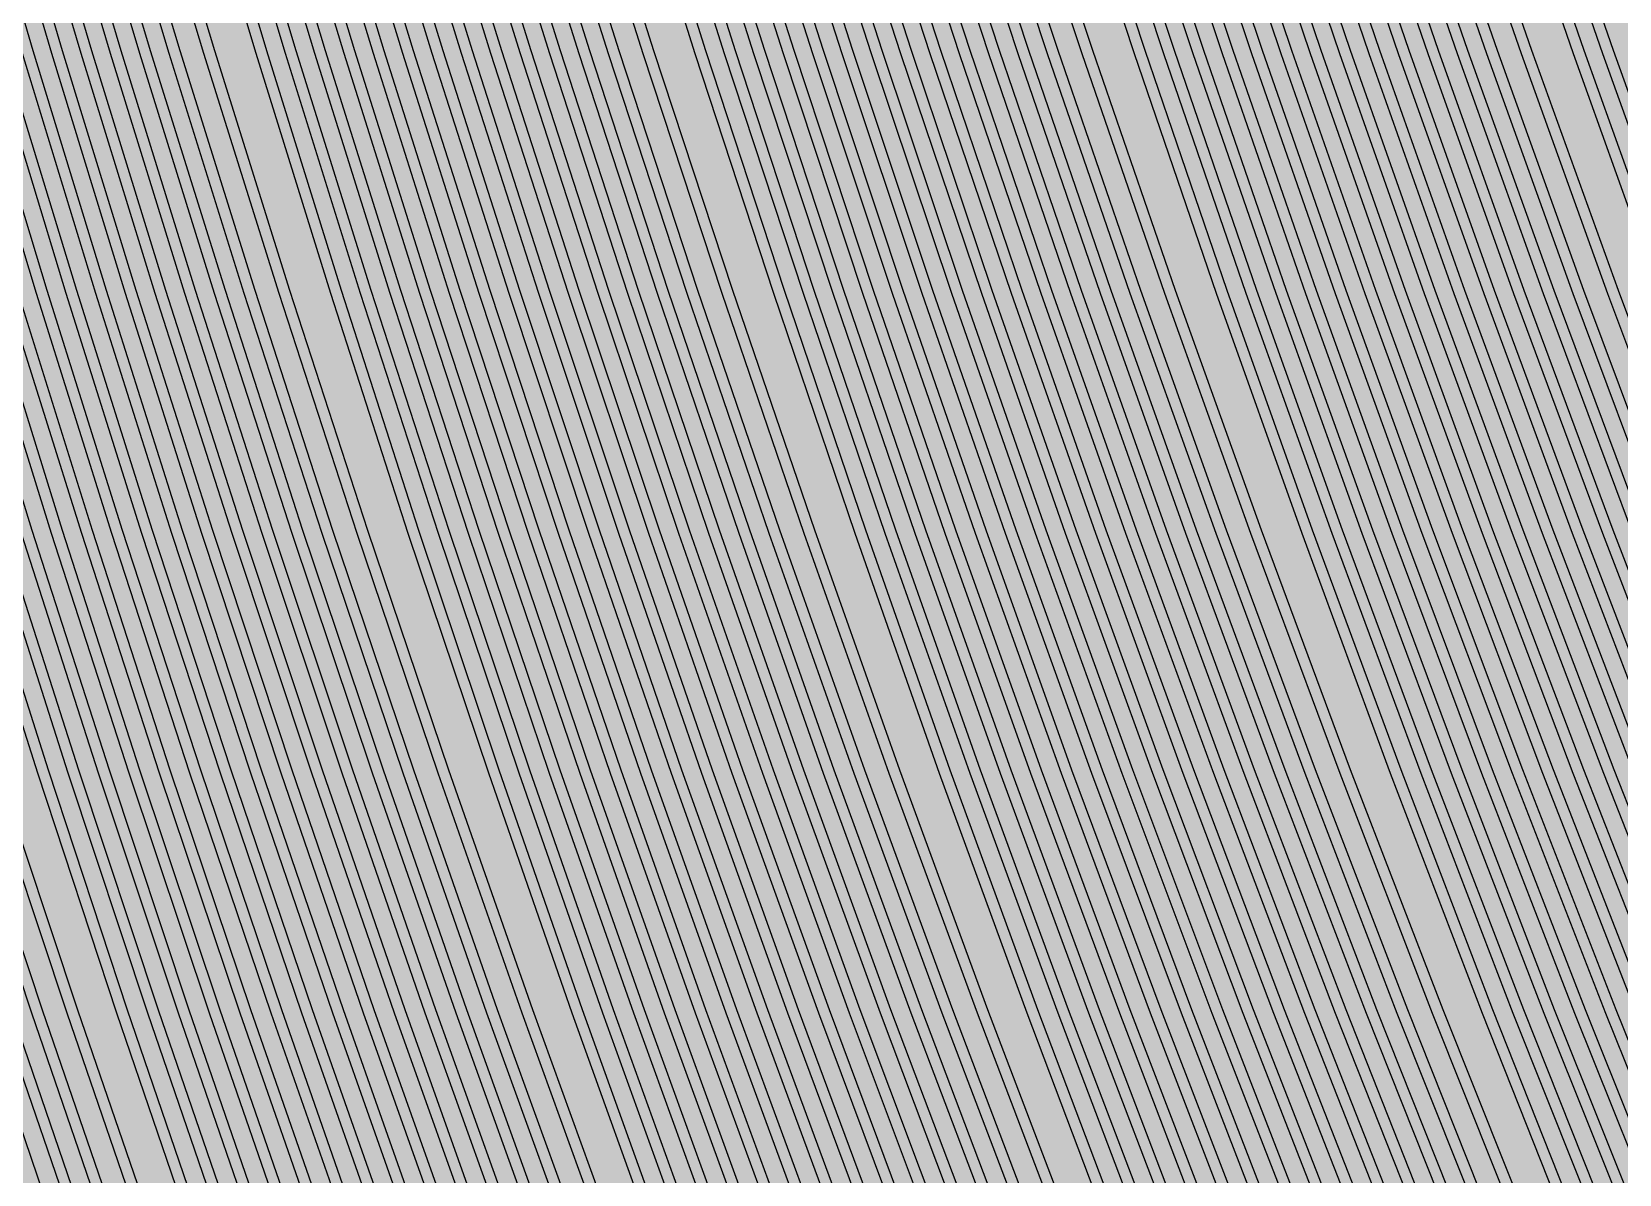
# Model space of a CAD drawing. Header units: metres. Extents: x -7231 to 10969, y -37556 to 1873.
# Drawn here: x 3194.9 to 3486.2, y -1401.5 to -1191.8 of the extents above; entities that cross this region are included whole.
import ezdxf

# ---------------------------------------------------------------- set-up
doc = ezdxf.new("R2010")
doc.units = ezdxf.units.M
doc.layers.add('Metal1', color=4, linetype='CONTINUOUS')
doc.layers.add('Polyimide', color=7, linetype='CONTINUOUS')

msp = doc.modelspace()

# ---------------------------------------------------------------- hatches: boundary and pattern name
at = {"layer": 'Polyimide'}
msp.add_hatch(color=7, dxfattribs=at).paths.add_polyline_path([(4065.69, -468), (4066.67, -501.99), (4068.51, -535.99), (4071.41, -569.99), (4075.54, -603.99), (4081.04, -637.99), (4088.01, -671.99), (4096.52, -705.98), (4106.62, -739.98), (4118.33, -773.98), (4131.63, -807.98), (4146.49, -841.98), (4162.87, -875.98), (4180.68, -909.97), (4199.83, -943.97), (4220.22, -977.97), (4241.73, -1011.97), (4264.21, -1045.97), (4287.52, -1079.96), (4311.51, -1113.96), (4336.01, -1147.96), (4360.86, -1181.96), (4385.88, -1215.96), (4410.89, -1249.96), (4435.74, -1283.95), (4460.24, -1317.95), (4484.23, -1351.95), (4507.54, -1385.95), (4530.02, -1419.95), (4551.53, -1453.94), (4571.92, -1487.94), (4591.07, -1521.94), (4608.88, -1555.94), (4625.26, -1589.94), (4640.12, -1623.94), (4653.42, -1657.93), (4665.13, -1691.93), (4675.23, -1725.93), (4683.74, -1759.93), (4690.71, -1793.93), (4696.21, -1827.93), (4700.34, -1861.92), (4703.24, -1895.92), (4705.08, -1929.92), (4706.06, -1963.92), (4706.44, -1997.92), (4706.5, -2031.91), (4706.5, -4793.02), (4709.95, -4838.39), (4720.22, -4882.71), (4737.08, -4924.98), (4760.13, -4964.2), (4788.85, -4999.49), (4822.58, -5030.03), (4860.53, -5055.12), (4901.85, -5074.18), (4901.85, -5074.18), (4970.68, -5105.23), (5034.7, -5145.26), (5092.76, -5193.54), (5143.8, -5249.19), (5186.89, -5311.2), (5221.24, -5378.44), (5246.23, -5449.69), (5261.41, -5523.66), (5266.5, -5599), (5261.41, -5674.34), (5246.23, -5748.31), (5221.24, -5819.56), (5186.89, -5886.8), (5143.8, -5948.81), (5092.76, -6004.46), (5034.7, -6052.74), (4970.68, -6092.77), (4901.85, -6123.82), (4860.53, -6142.88), (4822.58, -6167.97), (4788.85, -6198.51), (4760.13, -6233.8), (4737.08, -6273.02), (4720.22, -6315.29), (4709.95, -6359.61), (4706.5, -6404.98), (4706.5, -9221.52), (4709.95, -9266.88), (4720.22, -9311.21), (4737.08, -9353.47), (4760.13, -9392.7), (4788.85, -9427.98), (4822.58, -9458.52), (4860.53, -9483.61), (4901.85, -9502.67), (4970.68, -9533.72), (5034.7, -9573.75), (5092.76, -9622.03), (5143.8, -9677.68), (5186.89, -9739.69), (5221.24, -9806.94), (5246.23, -9878.19), (5261.41, -9952.16), (5266.5, -10027.49), (5261.41, -10102.83), (5246.23, -10176.8), (5221.24, -10248.05), (5186.89, -10315.3), (5143.8, -10377.31), (5092.76, -10432.96), (5034.7, -10481.24), (4970.68, -10521.27), (4901.85, -10552.32), (4860.53, -10571.38), (4822.58, -10596.46), (4788.85, -10627), (4760.13, -10662.29), (4737.08, -10701.52), (4720.22, -10743.78), (4709.95, -10788.1), (4706.5, -10833.47), (4706.5, -13650.01), (4709.95, -13695.38), (4720.22, -13739.7), (4737.08, -13781.96), (4760.13, -13821.19), (4788.85, -13856.48), (4822.58, -13887.02), (4860.53, -13912.11), (4901.85, -13931.17), (4970.68, -13962.22), (5034.7, -14002.25), (5092.76, -14050.53), (5143.8, -14106.18), (5186.89, -14168.19), (5221.24, -14235.43), (5246.23, -14306.68), (5261.41, -14380.65), (5266.5, -14455.99), (5261.41, -14531.33), (5246.23, -14605.29), (5221.24, -14676.55), (5186.89, -14743.79), (5143.8, -14805.8), (5092.76, -14861.45), (5034.7, -14909.73), (4970.68, -14949.76), (4901.85, -14980.81), (4860.53, -14999.87), (4822.58, -15024.96), (4788.85, -15055.5), (4760.13, -15090.79), (4737.08, -15130.01), (4720.22, -15172.27), (4709.95, -15216.6), (4706.5, -15261.97), (4706.5, -15455.99), (4720.95, -15750.04), (4764.14, -16041.26), (4835.68, -16326.84), (4934.86, -16604.04), (5060.74, -16870.18), (5212.09, -17122.7), (5387.47, -17359.17), (5585.18, -17577.31), (5803.32, -17775.02), (6039.79, -17950.4), (6292.31, -18101.75), (6558.45, -18227.63), (6835.65, -18326.81), (7121.23, -18398.34), (7412.45, -18441.54), (7706.5, -18455.99), (9969.01, -18455.99), (10047.42, -18459.84), (10125.08, -18471.36), (10201.23, -18490.44), (10275.15, -18516.89), (10346.12, -18550.45), (10413.46, -18590.81), (10476.52, -18637.58), (10534.69, -18690.3), (10587.41, -18748.47), (10634.18, -18811.53), (10674.54, -18878.87), (10708.11, -18949.84), (10734.56, -19023.76), (10753.63, -19099.92), (10765.15, -19177.58), (10769.01, -19255.99), (10769.01, -20895.8), (10730.24, -20951.41), (10694.6, -21009.08), (10662.21, -21068.63), (10633.17, -21129.89), (10607.55, -21192.66), (10585.45, -21256.74), (10566.93, -21321.96), (10552.05, -21388.09), (10540.84, -21454.95), (10533.35, -21522.33), (10529.6, -21590.02), (10529.6, -21657.81), (10533.35, -21725.5), (10540.84, -21792.87), (10552.05, -21859.73), (10566.93, -21925.87), (10585.45, -21991.08), (10607.55, -22055.17), (10633.17, -22117.94), (10662.21, -22179.19), (10694.6, -22238.74), (10730.24, -22296.41), (10769.01, -22352.03), (10769.01, -32454.24), (10728.74, -32510.49), (10691.72, -32568.92), (10658.05, -32629.35), (10627.85, -32691.58), (10601.2, -32755.42), (10578.21, -32820.67), (10558.93, -32887.1), (10543.44, -32954.52), (10531.77, -33022.71), (10523.97, -33091.44), (10520.07, -33160.51), (10520.07, -33229.69), (10523.97, -33298.75), (10531.77, -33367.49), (10543.44, -33435.67), (10558.93, -33503.09), (10578.21, -33569.53), (10601.2, -33634.77), (10627.85, -33698.61), (10658.05, -33760.85), (10691.72, -33821.28), (10728.74, -33879.71), (10769.01, -33935.96), (10769.01, -36556), (10765.15, -36634.41), (10753.63, -36712.07), (10734.56, -36788.23), (10708.11, -36862.15), (10674.54, -36933.12), (10634.18, -37000.46), (10587.41, -37063.51), (10534.69, -37121.69), (10476.52, -37174.41), (10413.46, -37221.18), (10346.12, -37261.54), (10275.15, -37295.1), (10201.23, -37321.55), (10125.08, -37340.63), (10047.42, -37352.15), (9969.01, -37356), (-6231.01, -37356), (-6309.42, -37352.15), (-6387.08, -37340.63), (-6463.23, -37321.55), (-6537.15, -37295.1), (-6608.12, -37261.54), (-6675.46, -37221.18), (-6738.52, -37174.41), (-6796.69, -37121.69), (-6849.41, -37063.51), (-6896.18, -37000.46), (-6936.54, -36933.12), (-6970.11, -36862.15), (-6996.56, -36788.23), (-7015.63, -36712.07), (-7027.15, -36634.41), (-7031.01, -36556), (-7031.01, -33936), (-6990.74, -33879.75), (-6953.7, -33821.31), (-6920.03, -33760.88), (-6889.82, -33698.64), (-6863.18, -33634.8), (-6840.18, -33569.55), (-6820.9, -33503.11), (-6805.4, -33435.69), (-6793.74, -33367.49), (-6785.94, -33298.75), (-6782.03, -33229.68), (-6782.03, -33160.5), (-6785.94, -33091.43), (-6793.74, -33022.69), (-6805.4, -32954.5), (-6820.9, -32887.07), (-6840.18, -32820.63), (-6863.18, -32755.39), (-6889.82, -32691.54), (-6920.03, -32629.3), (-6953.7, -32568.87), (-6990.74, -32510.43), (-7031.01, -32454.18), (-7031.01, -22364.83), (-6990.74, -22308.58), (-6953.7, -22250.14), (-6920.03, -22189.71), (-6889.82, -22127.47), (-6863.18, -22063.62), (-6840.18, -21998.38), (-6820.9, -21931.94), (-6805.4, -21864.51), (-6793.74, -21796.32), (-6785.94, -21727.58), (-6782.03, -21658.51), (-6782.03, -21589.33), (-6785.94, -21520.26), (-6793.74, -21451.52), (-6805.4, -21383.32), (-6820.9, -21315.9), (-6840.18, -21249.46), (-6863.18, -21184.21), (-6889.82, -21120.37), (-6920.03, -21058.13), (-6953.7, -20997.7), (-6990.74, -20939.26), (-7031.01, -20883.01), (-7031.01, -19255.99), (-7027.15, -19177.58), (-7015.63, -19099.92), (-6996.56, -19023.76), (-6970.11, -18949.84), (-6936.54, -18878.87), (-6896.18, -18811.53), (-6849.41, -18748.47), (-6796.69, -18690.3), (-6738.52, -18637.58), (-6675.46, -18590.81), (-6608.12, -18550.45), (-6537.15, -18516.89), (-6463.23, -18490.44), (-6387.08, -18471.36), (-6309.42, -18459.84), (-6231.01, -18455.99), (-3968.5, -18455.99), (-3674.45, -18441.54), (-3383.23, -18398.34), (-3097.65, -18326.81), (-2820.45, -18227.63), (-2554.31, -18101.75), (-2301.79, -17950.4), (-2065.32, -17775.02), (-1847.18, -17577.31), (-1649.47, -17359.17), (-1474.09, -17122.7), (-1322.74, -16870.18), (-1196.86, -16604.04), (-1097.68, -16326.84), (-1026.14, -16041.26), (-982.95, -15750.04), (-968.5, -15455.99), (-968.5, -15261.97), (-971.95, -15216.6), (-982.22, -15172.27), (-999.08, -15130.01), (-1022.13, -15090.79), (-1050.85, -15055.5), (-1084.58, -15024.96), (-1122.53, -14999.87), (-1163.85, -14980.81), (-1232.68, -14949.76), (-1296.7, -14909.73), (-1354.76, -14861.45), (-1405.8, -14805.8), (-1448.89, -14743.79), (-1483.24, -14676.55), (-1508.23, -14605.29), (-1523.41, -14531.33), (-1528.5, -14455.99), (-1523.41, -14380.65), (-1508.23, -14306.68), (-1483.24, -14235.43), (-1448.89, -14168.19), (-1405.8, -14106.18), (-1354.76, -14050.53), (-1296.7, -14002.25), (-1232.68, -13962.22), (-1163.85, -13931.17), (-1122.53, -13912.11), (-1084.58, -13887.02), (-1050.85, -13856.48), (-1022.13, -13821.19), (-999.08, -13781.96), (-982.22, -13739.7), (-971.95, -13695.38), (-968.5, -13650.01), (-968.5, -12309.64), (-971.95, -12264.27), (-982.22, -12219.94), (-999.08, -12177.68), (-1022.13, -12138.46), (-1050.85, -12103.17), (-1084.58, -12072.63), (-1122.53, -12047.54), (-1163.85, -12028.48), (-1232.68, -11997.43), (-1296.7, -11957.4), (-1354.76, -11909.12), (-1405.8, -11853.47), (-1448.89, -11791.46), (-1483.24, -11724.22), (-1508.23, -11652.96), (-1523.41, -11579), (-1528.5, -11503.66), (-1523.41, -11428.32), (-1508.23, -11354.35), (-1483.24, -11283.1), (-1448.89, -11215.86), (-1405.8, -11153.85), (-1354.76, -11098.2), (-1296.7, -11049.92), (-1232.68, -11009.89), (-1163.85, -10978.84), (-1122.53, -10959.78), (-1084.58, -10934.69), (-1050.85, -10904.15), (-1022.13, -10868.86), (-999.08, -10829.63), (-982.22, -10787.37), (-971.95, -10743.05), (-968.5, -10697.68), (-968.5, -9357.31), (-971.95, -9311.94), (-982.22, -9267.62), (-999.08, -9225.35), (-1022.13, -9186.13), (-1050.85, -9150.84), (-1084.58, -9120.3), (-1122.53, -9095.21), (-1163.85, -9076.15), (-1163.85, -9076.15), (-1232.68, -9045.1), (-1296.7, -9005.07), (-1354.76, -8956.79), (-1405.8, -8901.14), (-1448.89, -8839.13), (-1483.24, -8771.89), (-1508.23, -8700.64), (-1523.41, -8626.67), (-1528.5, -8551.33), (-1523.41, -8475.99), (-1508.23, -8402.02), (-1483.24, -8330.77), (-1448.89, -8263.53), (-1405.8, -8201.52), (-1354.76, -8145.87), (-1296.7, -8097.59), (-1232.68, -8057.56), (-1163.85, -8026.51), (-1163.85, -8026.51), (-1122.53, -8007.45), (-1084.58, -7982.36), (-1050.85, -7951.82), (-1022.13, -7916.53), (-999.08, -7877.31), (-982.22, -7835.04), (-971.95, -7790.72), (-968.5, -7745.35), (-968.5, -6404.98), (-971.95, -6359.61), (-982.22, -6315.29), (-999.08, -6273.02), (-1022.13, -6233.8), (-1050.85, -6198.51), (-1084.58, -6167.97), (-1122.53, -6142.88), (-1163.85, -6123.82), (-1163.85, -6123.82), (-1232.68, -6092.77), (-1296.7, -6052.74), (-1354.76, -6004.46), (-1405.8, -5948.81), (-1448.89, -5886.8), (-1483.24, -5819.56), (-1508.23, -5748.31), (-1523.41, -5674.34), (-1528.5, -5599), (-1523.41, -5523.66), (-1508.23, -5449.69), (-1483.24, -5378.44), (-1448.89, -5311.2), (-1405.8, -5249.19), (-1354.76, -5193.54), (-1296.7, -5145.26), (-1232.68, -5105.23), (-1163.85, -5074.18), (-1163.85, -5074.18), (-1122.53, -5055.12), (-1084.58, -5030.03), (-1050.85, -4999.49), (-1022.13, -4964.2), (-999.08, -4924.98), (-982.22, -4882.71), (-971.95, -4838.39), (-968.5, -4793.02), (-968.5, -2031.91), (-968.44, -1997.92), (-968.06, -1963.92), (-967.05, -1929.92), (-965.18, -1895.92), (-962.22, -1861.92), (-958.01, -1827.93), (-952.41, -1793.93), (-945.31, -1759.93), (-936.64, -1725.93), (-926.35, -1691.93), (-914.43, -1657.93), (-900.88, -1623.94), (-885.74, -1589.94), (-869.05, -1555.94), (-850.91, -1521.94), (-831.4, -1487.94), (-810.63, -1453.94), (-788.72, -1419.95), (-765.82, -1385.95), (-742.07, -1351.95), (-717.63, -1317.95), (-692.67, -1283.95), (-667.36, -1249.96), (-641.88, -1215.96), (-616.39, -1181.96), (-591.08, -1147.96), (-566.12, -1113.96), (-541.68, -1079.96), (-517.93, -1045.97), (-495.03, -1011.97), (-473.12, -977.97), (-452.35, -943.97), (-432.84, -909.97), (-414.7, -875.98), (-398.01, -841.98), (-382.87, -807.98), (-369.32, -773.98), (-357.4, -739.98), (-347.11, -705.98), (-338.44, -671.99), (-331.34, -637.99), (-325.74, -603.99), (-321.53, -569.99), (-318.57, -535.99), (-316.7, -501.99), (-315.69, -468), (-315.31, -434), (-315.25, -400), (-315.25, 401), (-315.25, 451), (-315.25, 1644), (-270.25, 1644), (-270.03, 1637.13), (-269.35, 1630.29), (-268.23, 1623.52), (-266.67, 1616.82), (-264.68, 1610.25), (-262.26, 1603.82), (-259.42, 1597.56), (-256.18, 1591.5), (-252.55, 1585.67), (-248.55, 1580.08), (-244.19, 1574.77), (-239.5, 1569.75), (-234.48, 1565.06), (-229.17, 1560.7), (-223.58, 1556.7), (-217.75, 1553.07), (-211.69, 1549.83), (-205.43, 1546.99), (-199, 1544.57), (-192.43, 1542.58), (-185.73, 1541.02), (-178.96, 1539.9), (-172.12, 1539.22), (-165.25, 1539), (-158.38, 1539.22), (-151.54, 1539.9), (-144.77, 1541.02), (-138.07, 1542.58), (-131.5, 1544.57), (-125.07, 1546.99), (-118.81, 1549.83), (-112.75, 1553.07), (-106.92, 1556.7), (-101.33, 1560.7), (-96.02, 1565.06), (-91, 1569.75), (-86.31, 1574.77), (-81.95, 1580.08), (-77.95, 1585.67), (-74.32, 1591.5), (-71.08, 1597.56), (-68.24, 1603.82), (-65.82, 1610.25), (-63.83, 1616.82), (-62.27, 1623.52), (-61.15, 1630.29), (-60.47, 1637.13), (-60.25, 1644), (1853, 1644), (1853, 1573), (3815.25, 1573), (3815.46, 1579.54), (3816.11, 1586.05), (3817.17, 1592.51), (3818.66, 1598.88), (3820.56, 1605.14), (3822.86, 1611.27), (3825.56, 1617.23), (3828.65, 1623), (3832.1, 1628.56), (3835.91, 1633.88), (3840.07, 1638.93), (3844.54, 1643.71), (3849.32, 1648.18), (3854.37, 1652.34), (3859.69, 1656.15), (3865.25, 1659.6), (3871.02, 1662.69), (3876.98, 1665.39), (3883.11, 1667.69), (3889.37, 1669.59), (3895.74, 1671.08), (3902.2, 1672.14), (3908.71, 1672.79), (3915.25, 1673), (3921.79, 1672.79), (3928.3, 1672.14), (3934.76, 1671.08), (3941.13, 1669.59), (3947.39, 1667.69), (3953.52, 1665.39), (3959.48, 1662.69), (3965.25, 1659.6), (3970.81, 1656.15), (3976.13, 1652.34), (3981.18, 1648.18), (3985.96, 1643.71), (3990.43, 1638.93), (3994.59, 1633.88), (3998.4, 1628.56), (4001.85, 1623), (4004.94, 1617.23), (4007.64, 1611.27), (4009.94, 1605.14), (4011.84, 1598.88), (4013.33, 1592.51), (4014.39, 1586.05), (4015.04, 1579.54), (4015.25, 1573), (4065.25, 1573), (4065.25, 451), (4065.25, 401), (4065.25, -400), (4065.31, -434), (4065.69, -468)])

# ---------------------------------------------------------------- linework, layer by layer
at = {"layer": 'Metal1'}
for points in [[(3189.64, -403.09), (3195.16, -447.1), (3201.18, -491.11), (3207.68, -535.12), (3214.68, -579.12), (3222.19, -623.13), (3230.19, -667.14), (3238.7, -711.15), (3247.72, -755.16), (3257.26, -799.16), (3267.32, -843.17), (3277.9, -887.18), (3289, -931.19), (3300.65, -975.2), (3312.83, -1019.2), (3325.55, -1063.21), (3338.82, -1107.22), (3352.65, -1151.23), (3367.05, -1195.24), (3382.01, -1239.24), (3397.55, -1283.25), (3413.67, -1327.26), (3430.38, -1371.27), (3447.68, -1415.28)], [(3451.56, -1416.02), (3434.17, -1371.99), (3417.38, -1327.96), (3401.18, -1283.93), (3385.57, -1239.9), (3370.54, -1195.87), (3356.08, -1151.84), (3342.18, -1107.81), (3328.84, -1063.78), (3316.05, -1019.75), (3303.82, -975.72), (3292.12, -931.69), (3280.96, -887.66), (3270.33, -843.63), (3260.22, -799.6), (3250.64, -755.57), (3241.58, -711.54), (3233.02, -667.51), (3224.98, -623.48), (3217.44, -579.45), (3210.41, -535.42), (3203.87, -491.39), (3197.83, -447.36), (3192.28, -403.33)], [(3194.27, -403.09), (3199.81, -447.1), (3205.85, -491.11), (3212.38, -535.11), (3219.42, -579.12), (3226.95, -623.13), (3234.99, -667.14), (3243.54, -711.15), (3252.6, -755.15), (3262.18, -799.16), (3272.27, -843.17), (3282.9, -887.18), (3294.05, -931.19), (3305.75, -975.2), (3317.98, -1019.2), (3330.76, -1063.21), (3344.09, -1107.22), (3357.98, -1151.23), (3372.43, -1195.24), (3387.46, -1239.24), (3403.06, -1283.25), (3419.25, -1327.26), (3436.03, -1371.27), (3453.42, -1415.28)], [(3190.52, -447.1), (3196.5, -491.11), (3202.98, -535.12), (3209.95, -579.12), (3217.42, -623.13), (3225.39, -667.14), (3233.87, -711.15), (3242.85, -755.16), (3252.35, -799.16), (3262.36, -843.17), (3272.89, -887.18), (3283.95, -931.19), (3295.54, -975.2), (3307.67, -1019.21), (3320.34, -1063.21), (3333.56, -1107.22), (3347.33, -1151.23), (3361.66, -1195.24), (3376.56, -1239.25), (3392.03, -1283.25), (3408.08, -1327.26), (3424.72, -1371.27), (3441.95, -1415.28)], [(3445.83, -1416.02), (3428.51, -1371.99), (3411.79, -1327.96), (3395.66, -1283.93), (3380.12, -1239.9), (3365.15, -1195.87), (3350.75, -1151.84), (3336.91, -1107.81), (3323.63, -1063.78), (3310.9, -1019.75), (3298.71, -975.72), (3287.07, -931.69), (3275.95, -887.66), (3265.37, -843.63), (3255.31, -799.6), (3245.77, -755.57), (3236.74, -711.54), (3228.22, -667.51), (3220.22, -623.48), (3212.71, -579.45), (3205.7, -535.42), (3199.2, -491.39), (3193.18, -447.36)], [(3434.36, -1416.02), (3417.19, -1371.99), (3400.62, -1327.96), (3384.63, -1283.93), (3369.22, -1239.9), (3354.38, -1195.87), (3340.1, -1151.84), (3326.38, -1107.81), (3313.21, -1063.78), (3300.59, -1019.75), (3288.51, -975.72), (3276.96, -931.69), (3265.95, -887.66), (3255.45, -843.63), (3245.48, -799.6), (3236.02, -755.57), (3227.07, -711.54), (3218.63, -667.51), (3210.69, -623.48), (3203.25, -579.45), (3196.3, -535.42), (3189.85, -491.39)], [(3191.83, -491.11), (3198.28, -535.12), (3205.22, -579.12), (3212.66, -623.13), (3220.59, -667.14), (3229.03, -711.15), (3237.98, -755.16), (3247.43, -799.17), (3257.4, -843.17), (3267.89, -887.18), (3278.9, -931.19), (3290.44, -975.2), (3302.52, -1019.21), (3315.13, -1063.21), (3328.29, -1107.22), (3342.01, -1151.23), (3356.27, -1195.24), (3371.11, -1239.25), (3386.51, -1283.25), (3402.49, -1327.26), (3419.06, -1371.27), (3436.22, -1415.28)], [(3440.09, -1416.02), (3422.85, -1371.99), (3406.2, -1327.96), (3390.15, -1283.93), (3374.67, -1239.9), (3359.76, -1195.87), (3345.42, -1151.84), (3331.65, -1107.81), (3318.42, -1063.78), (3305.75, -1019.75), (3293.61, -975.72), (3282.02, -931.69), (3270.95, -887.66), (3260.41, -843.63), (3250.39, -799.6), (3240.89, -755.57), (3231.9, -711.54), (3223.43, -667.51), (3215.45, -623.48), (3207.98, -579.45), (3201, -535.42), (3194.52, -491.39)], [(3188.88, -535.12), (3195.76, -579.13), (3203.13, -623.13), (3211, -667.14), (3219.36, -711.15), (3228.23, -755.16), (3237.6, -799.17), (3247.49, -843.18), (3257.88, -887.18), (3268.8, -931.19), (3280.24, -975.2), (3292.21, -1019.21), (3304.72, -1063.22), (3317.76, -1107.22), (3331.36, -1151.23), (3345.5, -1195.24), (3360.21, -1239.25), (3375.48, -1283.26), (3391.32, -1327.27), (3407.74, -1371.27), (3424.75, -1415.28)], [(3428.63, -1416.02), (3411.53, -1371.99), (3395.03, -1327.96), (3379.11, -1283.93), (3363.76, -1239.9), (3348.99, -1195.87), (3334.77, -1151.84), (3321.12, -1107.81), (3308.01, -1063.78), (3295.44, -1019.75), (3283.41, -975.72), (3271.91, -931.69), (3260.94, -887.66), (3250.49, -843.63), (3240.56, -799.6), (3231.14, -755.57), (3222.23, -711.54), (3213.83, -667.51), (3205.92, -623.48), (3198.51, -579.45), (3191.6, -535.42)], [(3193.58, -535.12), (3200.49, -579.13), (3207.89, -623.13), (3215.8, -667.14), (3224.2, -711.15), (3233.1, -755.16), (3242.52, -799.17), (3252.44, -843.17), (3262.89, -887.18), (3273.85, -931.19), (3285.34, -975.2), (3297.37, -1019.21), (3309.93, -1063.22), (3323.03, -1107.22), (3336.68, -1151.23), (3350.89, -1195.24), (3365.66, -1239.25), (3380.99, -1283.26), (3396.91, -1327.26), (3413.4, -1371.27), (3430.49, -1415.28)], [(3457.3, -1416.02), (3439.83, -1371.99), (3422.97, -1327.96), (3406.7, -1283.93), (3391.02, -1239.9), (3375.92, -1195.87), (3361.4, -1151.84), (3347.44, -1107.81), (3334.05, -1063.78), (3321.21, -1019.75), (3308.92, -975.72), (3297.17, -931.69), (3285.96, -887.66), (3275.29, -843.63), (3265.14, -799.6), (3255.51, -755.57), (3246.41, -711.54), (3237.82, -667.51), (3229.74, -623.48), (3222.17, -579.45), (3215.11, -535.42)], [(3217.08, -535.11), (3224.15, -579.12), (3231.71, -623.13), (3239.79, -667.14), (3248.37, -711.15), (3257.47, -755.15), (3267.09, -799.16), (3277.23, -843.17), (3287.9, -887.18), (3299.11, -931.19), (3310.85, -975.19), (3323.13, -1019.2), (3335.97, -1063.21), (3349.35, -1107.22), (3363.3, -1151.23), (3377.82, -1195.23), (3392.91, -1239.24), (3408.58, -1283.25), (3424.84, -1327.26), (3441.69, -1371.27), (3459.15, -1415.27)], [(3463.03, -1416.02), (3445.49, -1371.99), (3428.56, -1327.96), (3412.22, -1283.93), (3396.47, -1239.9), (3381.31, -1195.87), (3366.73, -1151.84), (3352.71, -1107.81), (3339.26, -1063.78), (3326.36, -1019.75), (3314.02, -975.72), (3302.22, -931.69), (3290.97, -887.66), (3280.24, -843.63), (3270.05, -799.6), (3260.39, -755.57), (3251.25, -711.54), (3242.62, -667.51), (3234.51, -623.48), (3226.91, -579.45), (3219.81, -535.42)], [(3221.79, -535.11), (3228.88, -579.12), (3236.48, -623.13), (3244.59, -667.14), (3253.21, -711.15), (3262.34, -755.15), (3272, -799.16), (3282.19, -843.17), (3292.91, -887.18), (3304.16, -931.19), (3315.95, -975.19), (3328.29, -1019.2), (3341.17, -1063.21), (3354.62, -1107.22), (3368.63, -1151.22), (3383.21, -1195.23), (3398.36, -1239.24), (3414.1, -1283.25), (3430.43, -1327.26), (3447.35, -1371.26), (3464.88, -1415.27)], [(3469.52, -1416.02), (3451.95, -1371.99), (3434.99, -1327.96), (3418.63, -1283.93), (3402.85, -1239.9), (3387.67, -1195.87), (3373.06, -1151.84), (3359.02, -1107.81), (3345.54, -1063.78), (3332.62, -1019.75), (3320.26, -975.72), (3308.44, -931.69), (3297.17, -887.66), (3286.43, -843.63), (3276.22, -799.6), (3266.54, -755.57), (3257.38, -711.54), (3248.74, -667.51), (3240.61, -623.48), (3233, -579.45), (3225.89, -535.42)], [(3227.87, -535.11), (3234.97, -579.12), (3242.58, -623.13), (3250.7, -667.14), (3259.34, -711.14), (3268.49, -755.15), (3278.17, -799.16), (3288.37, -843.17), (3299.11, -887.18), (3310.38, -931.18), (3322.19, -975.19), (3334.55, -1019.2), (3347.46, -1063.21), (3360.93, -1107.22), (3374.96, -1151.22), (3389.56, -1195.23), (3404.74, -1239.24), (3420.51, -1283.25), (3436.86, -1327.26), (3453.82, -1371.26), (3471.38, -1415.27)], [(3478.55, -1416.02), (3461.1, -1371.99), (3444.25, -1327.96), (3428, -1283.93), (3412.33, -1239.9), (3397.25, -1195.87), (3382.74, -1151.84), (3368.79, -1107.81), (3355.41, -1063.78), (3342.58, -1019.75), (3330.3, -975.72), (3318.56, -931.69), (3307.36, -887.66), (3296.69, -843.63), (3286.56, -799.6), (3276.94, -755.57), (3267.84, -711.54), (3259.26, -667.51), (3251.19, -623.48), (3243.63, -579.45), (3236.57, -535.42)], [(3238.54, -535.11), (3245.6, -579.12), (3253.16, -623.13), (3261.23, -667.14), (3269.8, -711.15), (3278.9, -755.15), (3288.51, -799.16), (3298.64, -843.17), (3309.3, -887.18), (3320.5, -931.19), (3332.23, -975.19), (3344.5, -1019.2), (3357.32, -1063.21), (3370.7, -1107.22), (3384.64, -1151.23), (3399.14, -1195.23), (3414.22, -1239.24), (3429.88, -1283.25), (3446.12, -1327.26), (3462.96, -1371.27), (3480.4, -1415.27)], [(3484.28, -1416.02), (3466.76, -1371.99), (3449.84, -1327.96), (3433.52, -1283.93), (3417.78, -1239.9), (3402.63, -1195.87), (3388.06, -1151.84), (3374.06, -1107.81), (3360.62, -1063.78), (3347.73, -1019.75), (3335.4, -975.72), (3323.61, -931.69), (3312.36, -887.66), (3301.65, -843.63), (3291.47, -799.6), (3281.81, -755.57), (3272.68, -711.54), (3264.06, -667.51), (3255.96, -623.48), (3248.36, -579.45), (3241.27, -535.42)], [(3243.25, -535.11), (3250.33, -579.12), (3257.92, -623.13), (3266.03, -667.14), (3274.64, -711.15), (3283.77, -755.15), (3293.42, -799.16), (3303.6, -843.17), (3314.31, -887.18), (3325.55, -931.19), (3337.33, -975.19), (3349.65, -1019.2), (3362.53, -1063.21), (3375.97, -1107.22), (3389.96, -1151.22), (3404.53, -1195.23), (3419.67, -1239.24), (3435.39, -1283.25), (3451.71, -1327.26), (3468.62, -1371.26), (3486.14, -1415.27)], [(3490.02, -1416.02), (3472.42, -1371.99), (3455.43, -1327.96), (3439.03, -1283.93), (3423.23, -1239.9), (3408.02, -1195.87), (3393.39, -1151.84), (3379.32, -1107.81), (3365.82, -1063.78), (3352.89, -1019.75), (3340.5, -975.72), (3328.66, -931.69), (3317.37, -887.66), (3306.61, -843.63), (3296.39, -799.6), (3286.69, -755.57), (3277.51, -711.54), (3268.86, -667.51), (3260.72, -623.48), (3253.09, -579.45), (3245.97, -535.42)], [(3247.95, -535.11), (3255.06, -579.12), (3262.69, -623.13), (3270.82, -667.14), (3279.47, -711.14), (3288.64, -755.15), (3298.34, -799.16), (3308.56, -843.17), (3319.31, -887.18), (3330.6, -931.18), (3342.43, -975.19), (3354.81, -1019.2), (3367.74, -1063.21), (3381.23, -1107.22), (3395.29, -1151.22), (3409.92, -1195.23), (3425.12, -1239.24), (3440.91, -1283.25), (3457.3, -1327.26), (3474.28, -1371.26), (3491.87, -1415.27)], [(3495.75, -1416.03), (3478.08, -1372), (3461.01, -1327.97), (3444.55, -1283.94), (3428.69, -1239.91), (3413.41, -1195.87), (3398.71, -1151.84), (3384.59, -1107.81), (3371.03, -1063.78), (3358.04, -1019.75), (3345.6, -975.72), (3333.71, -931.69), (3322.37, -887.66), (3311.57, -843.63), (3301.3, -799.6), (3291.56, -755.57), (3282.35, -711.54), (3273.66, -667.51), (3265.48, -623.48), (3257.82, -579.45), (3250.67, -535.42)], [(3252.65, -535.11), (3259.8, -579.12), (3267.45, -623.13), (3275.62, -667.14), (3284.31, -711.14), (3293.52, -755.15), (3303.25, -799.16), (3313.51, -843.17), (3324.31, -887.18), (3335.65, -931.18), (3347.53, -975.19), (3359.96, -1019.2), (3372.95, -1063.21), (3386.5, -1107.21), (3400.61, -1151.22), (3415.3, -1195.23), (3430.57, -1239.24), (3446.43, -1283.25), (3462.88, -1327.25), (3479.94, -1371.26), (3497.6, -1415.27)], [(3501.48, -1416.03), (3483.74, -1372), (3466.6, -1327.97), (3450.07, -1283.94), (3434.14, -1239.91), (3418.8, -1195.88), (3404.04, -1151.85), (3389.85, -1107.82), (3376.24, -1063.79), (3363.19, -1019.75), (3350.7, -975.72), (3338.77, -931.69), (3327.38, -887.66), (3316.53, -843.63), (3306.22, -799.6), (3296.44, -755.57), (3287.18, -711.54), (3278.46, -667.51), (3270.25, -623.48), (3262.56, -579.45), (3255.38, -535.42)], [(3257.35, -535.11), (3264.53, -579.12), (3272.22, -623.13), (3280.42, -667.14), (3289.14, -711.14), (3298.39, -755.15), (3308.17, -799.16), (3318.47, -843.17), (3329.32, -887.17), (3340.7, -931.18), (3352.63, -975.19), (3365.11, -1019.2), (3378.16, -1063.21), (3391.76, -1107.21), (3405.94, -1151.22), (3420.69, -1195.23), (3436.02, -1239.24), (3451.95, -1283.24), (3468.47, -1327.25), (3485.6, -1371.26), (3503.33, -1415.27)], [(3507.22, -1416.03), (3489.4, -1372), (3472.19, -1327.97), (3455.59, -1283.94), (3439.59, -1239.91), (3424.18, -1195.88), (3409.36, -1151.85), (3395.12, -1107.82), (3381.45, -1063.79), (3368.35, -1019.76), (3355.81, -975.73), (3343.82, -931.7), (3332.38, -887.67), (3321.49, -843.63), (3311.13, -799.6), (3301.31, -755.57), (3292.02, -711.54), (3283.25, -667.51), (3275.01, -623.48), (3267.29, -579.45), (3260.08, -535.42)], [(3262.05, -535.11), (3269.26, -579.12), (3276.98, -623.13), (3285.22, -667.13), (3293.98, -711.14), (3303.26, -755.15), (3313.08, -799.16), (3323.43, -843.17), (3334.32, -887.17), (3345.75, -931.18), (3357.73, -975.19), (3370.27, -1019.2), (3383.36, -1063.2), (3397.03, -1107.21), (3411.26, -1151.22), (3426.07, -1195.23), (3441.47, -1239.24), (3457.46, -1283.24), (3474.06, -1327.25), (3491.25, -1371.26), (3509.07, -1415.27)], [(3512.95, -1416.03), (3495.06, -1372), (3477.78, -1327.97), (3461.11, -1283.94), (3445.04, -1239.91), (3429.57, -1195.88), (3414.69, -1151.85), (3400.39, -1107.82), (3386.66, -1063.79), (3373.5, -1019.76), (3360.91, -975.73), (3348.87, -931.7), (3337.38, -887.67), (3326.44, -843.64), (3316.05, -799.61), (3306.18, -755.57), (3296.85, -711.54), (3288.05, -667.51), (3279.78, -623.48), (3272.02, -579.45), (3264.78, -535.42)], [(3266.75, -535.11), (3273.99, -579.12), (3281.74, -623.13), (3290.02, -667.13), (3298.81, -711.14), (3308.14, -755.15), (3317.99, -799.16), (3328.39, -843.16), (3339.32, -887.17), (3350.8, -931.18), (3362.83, -975.19), (3375.42, -1019.2), (3388.57, -1063.2), (3402.29, -1107.21), (3416.59, -1151.22), (3431.46, -1195.23), (3446.92, -1239.23), (3462.98, -1283.24), (3479.64, -1327.25), (3496.91, -1371.26), (3514.8, -1415.27)], [(3518.69, -1416.03), (3500.71, -1372), (3483.36, -1327.97), (3466.63, -1283.94), (3450.49, -1239.91), (3434.96, -1195.88), (3420.01, -1151.85), (3405.65, -1107.82), (3391.87, -1063.79), (3378.66, -1019.76), (3366.01, -975.73), (3353.92, -931.7), (3342.39, -887.67), (3331.4, -843.64), (3320.96, -799.61), (3311.06, -755.58), (3301.69, -711.55), (3292.85, -667.52), (3284.54, -623.48), (3276.75, -579.45), (3269.48, -535.42)], [(3271.46, -535.11), (3278.72, -579.12), (3286.51, -623.13), (3294.82, -667.13), (3303.65, -711.14), (3313.01, -755.15), (3322.91, -799.16), (3333.35, -843.16), (3344.32, -887.17), (3355.85, -931.18), (3367.93, -975.19), (3380.57, -1019.19), (3393.78, -1063.2), (3407.56, -1107.21), (3421.91, -1151.22), (3436.85, -1195.23), (3452.37, -1239.23), (3468.5, -1283.24), (3485.23, -1327.25), (3502.57, -1371.26), (3520.53, -1415.26)], [(3524.42, -1416.03), (3506.37, -1372), (3488.95, -1327.97), (3472.14, -1283.94), (3455.94, -1239.91), (3440.34, -1195.88), (3425.34, -1151.85), (3410.92, -1107.82), (3397.08, -1063.79), (3383.81, -1019.76), (3371.11, -975.73), (3358.97, -931.7), (3347.39, -887.67), (3336.36, -843.64), (3325.88, -799.61), (3315.93, -755.58), (3306.53, -711.55), (3297.65, -667.52), (3289.3, -623.49), (3281.48, -579.46), (3274.18, -535.42)], [(3276.16, -535.11), (3283.45, -579.12), (3291.27, -623.12), (3299.61, -667.13), (3308.48, -711.14), (3317.89, -755.15), (3327.82, -799.16), (3338.3, -843.16), (3349.33, -887.17), (3360.9, -931.18), (3373.04, -975.19), (3385.73, -1019.19), (3398.99, -1063.2), (3412.82, -1107.21), (3427.23, -1151.22), (3442.23, -1195.22), (3457.83, -1239.23), (3474.02, -1283.24), (3490.82, -1327.25), (3508.23, -1371.26), (3526.27, -1415.26)], [(3530.15, -1416.03), (3512.03, -1372), (3494.54, -1327.97), (3477.66, -1283.94), (3461.4, -1239.91), (3445.73, -1195.88), (3430.66, -1151.85), (3416.18, -1107.82), (3402.29, -1063.79), (3388.96, -1019.76), (3376.21, -975.73), (3364.02, -931.7), (3352.39, -887.67), (3341.32, -843.64), (3330.79, -799.61), (3320.81, -755.58), (3311.36, -711.55), (3302.45, -667.52), (3294.07, -623.49), (3286.22, -579.46), (3278.88, -535.43)], [(3280.86, -535.11), (3288.19, -579.12), (3296.04, -623.12), (3304.41, -667.13), (3313.32, -711.14), (3322.76, -755.15), (3332.74, -799.15), (3343.26, -843.16), (3354.33, -887.17), (3365.95, -931.18), (3378.14, -975.18), (3390.88, -1019.19), (3404.2, -1063.2), (3418.09, -1107.21), (3432.56, -1151.22), (3447.62, -1195.22), (3463.28, -1239.23), (3479.53, -1283.24), (3496.4, -1327.25), (3513.89, -1371.25), (3532, -1415.26)], [(3535.89, -1416.04), (3517.69, -1372.01), (3500.13, -1327.97), (3483.18, -1283.94), (3466.85, -1239.91), (3451.12, -1195.88), (3435.99, -1151.85), (3421.45, -1107.82), (3407.49, -1063.79), (3394.12, -1019.76), (3381.31, -975.73), (3369.08, -931.7), (3357.4, -887.67), (3346.28, -843.64), (3335.71, -799.61), (3325.68, -755.58), (3316.2, -711.55), (3307.25, -667.52), (3298.83, -623.49), (3290.95, -579.46), (3283.59, -535.43)], [(3285.56, -535.11), (3292.92, -579.12), (3300.8, -623.12), (3309.21, -667.13), (3318.15, -711.14), (3327.63, -755.15), (3337.65, -799.15), (3348.22, -843.16), (3359.33, -887.17), (3371.01, -931.18), (3383.24, -975.18), (3396.04, -1019.19), (3409.4, -1063.2), (3423.35, -1107.21), (3437.88, -1151.21), (3453.01, -1195.22), (3468.73, -1239.23), (3485.05, -1283.24), (3501.99, -1327.24), (3519.55, -1371.25), (3537.73, -1415.26)], [(3541.62, -1416.04), (3523.35, -1372.01), (3505.71, -1327.98), (3488.7, -1283.95), (3472.3, -1239.92), (3456.51, -1195.88), (3441.31, -1151.85), (3426.71, -1107.82), (3412.7, -1063.79), (3399.27, -1019.76), (3386.42, -975.73), (3374.13, -931.7), (3362.4, -887.67), (3351.24, -843.64), (3340.62, -799.61), (3330.55, -755.58), (3321.03, -711.55), (3312.05, -667.52), (3303.6, -623.49), (3295.68, -579.46), (3288.29, -535.43)], [(3290.26, -535.11), (3297.65, -579.11), (3305.56, -623.12), (3314.01, -667.13), (3322.99, -711.14), (3332.51, -755.14), (3342.57, -799.15), (3353.18, -843.16), (3364.34, -887.17), (3376.06, -931.18), (3388.34, -975.18), (3401.19, -1019.19), (3414.61, -1063.2), (3428.62, -1107.21), (3443.21, -1151.21), (3458.39, -1195.22), (3474.18, -1239.23), (3490.57, -1283.24), (3507.58, -1327.24), (3525.2, -1371.25), (3543.46, -1415.26)], [(3547.36, -1416.04), (3529.01, -1372.01), (3511.3, -1327.98), (3494.22, -1283.95), (3477.75, -1239.92), (3461.89, -1195.89), (3446.64, -1151.86), (3431.98, -1107.82), (3417.91, -1063.79), (3404.43, -1019.76), (3391.52, -975.73), (3379.18, -931.7), (3367.41, -887.67), (3356.19, -843.64), (3345.54, -799.61), (3335.43, -755.58), (3325.87, -711.55), (3316.85, -667.52), (3308.36, -623.49), (3300.41, -579.46), (3292.99, -535.43)], [(3294.96, -535.11), (3302.38, -579.11), (3310.33, -623.12), (3318.81, -667.13), (3327.82, -711.14), (3337.38, -755.14), (3347.48, -799.15), (3358.13, -843.16), (3369.34, -887.17), (3381.11, -931.17), (3393.44, -975.18), (3406.34, -1019.19), (3419.82, -1063.2), (3433.88, -1107.2), (3448.53, -1151.21), (3463.78, -1195.22), (3479.63, -1239.23), (3496.09, -1283.23), (3513.16, -1327.24), (3530.86, -1371.25), (3549.2, -1415.26)], [(3553.85, -1416.04), (3535.48, -1372.01), (3517.74, -1327.98), (3500.62, -1283.95), (3484.13, -1239.92), (3468.25, -1195.89), (3452.97, -1151.86), (3438.29, -1107.83), (3424.2, -1063.79), (3410.69, -1019.76), (3397.76, -975.73), (3385.4, -931.7), (3373.61, -887.67), (3362.38, -843.64), (3351.7, -799.61), (3341.58, -755.58), (3332, -711.55), (3322.96, -667.52), (3314.47, -623.49), (3306.5, -579.46), (3299.07, -535.43)], [(3301.04, -535.11), (3308.47, -579.11), (3316.43, -623.12), (3324.93, -667.13), (3333.96, -711.14), (3343.53, -755.14), (3353.65, -799.15), (3364.32, -843.16), (3375.54, -887.17), (3387.33, -931.17), (3399.68, -975.18), (3412.6, -1019.19), (3426.1, -1063.2), (3440.19, -1107.2), (3454.86, -1151.21), (3470.13, -1195.22), (3486.01, -1239.23), (3502.49, -1283.23), (3519.6, -1327.24), (3537.33, -1371.25), (3555.69, -1415.26)], [(3562.87, -1416.04), (3544.62, -1372.01), (3527, -1327.98), (3510, -1283.95), (3493.61, -1239.91), (3477.83, -1195.88), (3462.65, -1151.85), (3448.06, -1107.82), (3434.06, -1063.79), (3420.64, -1019.76), (3407.8, -975.73), (3395.52, -931.7), (3383.8, -887.67), (3372.64, -843.64), (3362.04, -799.61), (3351.98, -755.58), (3342.46, -711.55), (3333.49, -667.52), (3325.04, -623.49), (3317.13, -579.46), (3309.75, -535.43)], [(3311.72, -535.11), (3319.1, -579.11), (3327.01, -623.12), (3335.45, -667.13), (3344.42, -711.14), (3353.93, -755.15), (3363.99, -799.15), (3374.59, -843.16), (3385.74, -887.17), (3397.45, -931.18), (3409.72, -975.18), (3422.56, -1019.19), (3435.97, -1063.2), (3449.96, -1107.21), (3464.54, -1151.21), (3479.72, -1195.22), (3495.49, -1239.23), (3511.87, -1283.24), (3528.86, -1327.24), (3546.47, -1371.25), (3564.72, -1415.26)], [(3568.61, -1416.04), (3550.28, -1372.01), (3532.58, -1327.98), (3515.51, -1283.95), (3499.06, -1239.92), (3483.22, -1195.89), (3467.97, -1151.85), (3453.33, -1107.82), (3439.27, -1063.79), (3425.8, -1019.76), (3412.9, -975.73), (3400.57, -931.7), (3388.81, -887.67), (3377.6, -843.64), (3366.95, -799.61), (3356.85, -755.58), (3347.3, -711.55), (3338.29, -667.52), (3329.81, -623.49), (3321.86, -579.46), (3314.45, -535.43)], [(3316.42, -535.11), (3323.83, -579.11), (3331.77, -623.12), (3340.25, -667.13), (3349.26, -711.14), (3358.81, -755.14), (3368.9, -799.15), (3379.54, -843.16), (3390.74, -887.17), (3402.5, -931.17), (3414.82, -975.18), (3427.71, -1019.19), (3441.18, -1063.2), (3455.23, -1107.2), (3469.87, -1151.21), (3485.1, -1195.22), (3500.94, -1239.23), (3517.38, -1283.23), (3534.44, -1327.24), (3552.13, -1371.25), (3570.45, -1415.26)], [(3417.16, -1416.01), (3400.21, -1371.98), (3383.85, -1327.95), (3368.07, -1283.92), (3352.86, -1239.89), (3338.21, -1195.86), (3324.12, -1151.83), (3310.58, -1107.8), (3297.59, -1063.77), (3285.13, -1019.74), (3273.21, -975.71), (3261.81, -931.68), (3250.94, -887.65), (3240.58, -843.62), (3230.73, -799.59), (3221.4, -755.56), (3212.56, -711.53), (3204.23, -667.5), (3196.39, -623.47), (3189.05, -579.45)], [(3191.03, -579.13), (3198.37, -623.14), (3206.2, -667.14), (3214.53, -711.15), (3223.36, -755.16), (3232.69, -799.17), (3242.53, -843.18), (3252.88, -887.18), (3263.75, -931.19), (3275.14, -975.2), (3287.06, -1019.21), (3299.51, -1063.22), (3312.5, -1107.23), (3326.03, -1151.23), (3340.12, -1195.24), (3354.76, -1239.25), (3369.96, -1283.26), (3385.73, -1327.27), (3402.08, -1371.28), (3419.02, -1415.28)], [(3422.89, -1416.01), (3405.87, -1371.98), (3389.44, -1327.95), (3373.59, -1283.92), (3358.31, -1239.89), (3343.6, -1195.86), (3329.45, -1151.83), (3315.85, -1107.8), (3302.8, -1063.77), (3290.28, -1019.74), (3278.31, -975.71), (3266.86, -931.68), (3255.94, -887.65), (3245.54, -843.62), (3235.65, -799.59), (3226.27, -755.56), (3217.4, -711.54), (3209.03, -667.51), (3201.16, -623.48), (3193.78, -579.45)], [(3188.84, -623.14), (3196.6, -667.14), (3204.86, -711.15), (3213.61, -755.16), (3222.86, -799.17), (3232.61, -843.18), (3242.87, -887.19), (3253.65, -931.2), (3264.94, -975.2), (3276.75, -1019.21), (3289.09, -1063.22), (3301.97, -1107.23), (3315.38, -1151.24), (3329.34, -1195.24), (3343.85, -1239.25), (3358.92, -1283.26), (3374.56, -1327.27), (3390.77, -1371.28), (3407.55, -1415.29)], [(3193.6, -623.14), (3201.4, -667.14), (3209.69, -711.15), (3218.48, -755.16), (3227.77, -799.17), (3237.57, -843.18), (3247.88, -887.19), (3258.7, -931.19), (3270.04, -975.2), (3281.9, -1019.21), (3294.3, -1063.22), (3307.23, -1107.23), (3320.71, -1151.24), (3334.73, -1195.24), (3349.31, -1239.25), (3364.44, -1283.26), (3380.15, -1327.27), (3396.43, -1371.28), (3413.29, -1415.28)], [(3411.42, -1416.01), (3394.55, -1371.98), (3378.27, -1327.95), (3362.55, -1283.92), (3347.41, -1239.89), (3332.83, -1195.86), (3318.8, -1151.83), (3305.32, -1107.8), (3292.38, -1063.77), (3279.98, -1019.74), (3268.1, -975.71), (3256.76, -931.68), (3245.93, -887.65), (3235.62, -843.62), (3225.82, -799.59), (3216.52, -755.56), (3207.73, -711.53), (3199.43, -667.5), (3191.63, -623.47)], [(3187, -667.15), (3195.19, -711.15), (3203.86, -755.16), (3213.03, -799.17), (3222.7, -843.18), (3232.87, -887.19), (3243.54, -931.2), (3254.74, -975.21), (3266.44, -1019.21), (3278.68, -1063.22), (3291.44, -1107.23), (3304.73, -1151.24), (3318.57, -1195.25), (3332.95, -1239.26), (3347.89, -1283.26), (3363.39, -1327.27), (3379.45, -1371.28), (3396.09, -1415.29)], [(3399.96, -1416.01), (3383.24, -1371.98), (3367.09, -1327.95), (3351.52, -1283.92), (3336.51, -1239.89), (3322.05, -1195.86), (3308.15, -1151.83), (3294.79, -1107.8), (3281.96, -1063.77), (3269.67, -1019.74), (3257.9, -975.71), (3246.66, -931.68), (3235.92, -887.65), (3225.7, -843.62), (3215.99, -799.59), (3206.77, -755.56), (3198.06, -711.53), (3189.84, -667.5)], [(3191.8, -667.15), (3200.02, -711.15), (3208.73, -755.16), (3217.94, -799.17), (3227.65, -843.18), (3237.87, -887.19), (3248.6, -931.2), (3259.84, -975.2), (3271.6, -1019.21), (3283.89, -1063.22), (3296.7, -1107.23), (3310.06, -1151.24), (3323.96, -1195.25), (3338.4, -1239.25), (3353.41, -1283.26), (3368.97, -1327.27), (3385.11, -1371.28), (3401.82, -1415.29)], [(3405.69, -1416.01), (3388.89, -1371.98), (3372.68, -1327.95), (3357.04, -1283.92), (3341.96, -1239.89), (3327.44, -1195.86), (3313.47, -1151.83), (3300.05, -1107.8), (3287.17, -1063.77), (3274.82, -1019.74), (3263, -975.71), (3251.71, -931.68), (3240.93, -887.65), (3230.66, -843.62), (3220.9, -799.59), (3211.65, -755.56), (3202.89, -711.53), (3194.63, -667.5)], [(3394.22, -1416.01), (3377.58, -1371.98), (3361.5, -1327.95), (3346, -1283.92), (3331.06, -1239.89), (3316.67, -1195.86), (3302.82, -1151.83), (3289.52, -1107.8), (3276.75, -1063.77), (3264.51, -1019.74), (3252.8, -975.71), (3241.6, -931.68), (3230.92, -887.65), (3220.74, -843.62), (3211.07, -799.59), (3201.9, -755.56), (3193.22, -711.53)], [(3187.31, -755.16), (3196.53, -799.17), (3206.25, -843.18), (3216.47, -887.19), (3227.21, -931.2), (3238.46, -975.2), (3250.23, -1019.21), (3262.53, -1063.22), (3275.36, -1107.23), (3288.72, -1151.24), (3302.63, -1195.25), (3317.09, -1239.25), (3332.11, -1283.26), (3347.69, -1327.27), (3363.84, -1371.28), (3380.57, -1415.29)], [(3385.2, -1416.01), (3368.43, -1371.98), (3352.24, -1327.95), (3336.63, -1283.92), (3321.58, -1239.89), (3307.08, -1195.86), (3293.14, -1151.83), (3279.75, -1107.8), (3266.89, -1063.77), (3254.56, -1019.74), (3242.76, -975.71), (3231.49, -931.68), (3220.73, -887.65), (3210.48, -843.62), (3200.74, -799.59), (3191.5, -755.56)], [(3193.46, -755.16), (3202.69, -799.17), (3212.43, -843.18), (3222.67, -887.19), (3233.43, -931.2), (3244.7, -975.2), (3256.49, -1019.21), (3268.81, -1063.22), (3281.66, -1107.23), (3295.05, -1151.24), (3308.99, -1195.25), (3323.47, -1239.25), (3338.52, -1283.26), (3354.13, -1327.27), (3370.3, -1371.28), (3387.06, -1415.29)], [(3186.7, -799.17), (3196.33, -843.18), (3206.46, -887.19), (3217.1, -931.2), (3228.25, -975.21), (3239.92, -1019.21), (3252.11, -1063.22), (3264.83, -1107.23), (3278.07, -1151.24), (3291.86, -1195.25), (3306.19, -1239.26), (3321.08, -1283.27), (3336.52, -1327.27), (3352.52, -1371.28), (3369.1, -1415.29)], [(3372.97, -1416.01), (3356.31, -1371.98), (3340.22, -1327.95), (3324.7, -1283.92), (3309.75, -1239.89), (3295.34, -1195.86), (3281.49, -1151.83), (3268.17, -1107.8), (3255.39, -1063.77), (3243.15, -1019.74), (3231.42, -975.71), (3220.21, -931.68), (3209.52, -887.65), (3199.34, -843.62), (3189.66, -799.59)], [(3191.61, -799.17), (3201.29, -843.18), (3211.47, -887.19), (3222.15, -931.2), (3233.36, -975.21), (3245.08, -1019.21), (3257.32, -1063.22), (3270.09, -1107.23), (3283.4, -1151.24), (3297.25, -1195.25), (3311.64, -1239.26), (3326.59, -1283.26), (3342.1, -1327.27), (3358.18, -1371.28), (3374.84, -1415.29)], [(3378.7, -1416.01), (3361.97, -1371.98), (3345.81, -1327.95), (3330.22, -1283.92), (3315.2, -1239.89), (3300.73, -1195.86), (3286.81, -1151.83), (3273.44, -1107.8), (3260.6, -1063.77), (3248.3, -1019.74), (3236.52, -975.71), (3225.27, -931.68), (3214.52, -887.65), (3204.29, -843.62), (3194.57, -799.59)], [(3186.41, -843.18), (3196.46, -887.19), (3207, -931.2), (3218.05, -975.21), (3229.62, -1019.22), (3241.69, -1063.23), (3254.3, -1107.23), (3267.43, -1151.24), (3281.09, -1195.25), (3295.29, -1239.26), (3310.04, -1283.27), (3325.34, -1327.28), (3341.21, -1371.28), (3357.64, -1415.29)], [(3361.5, -1416), (3344.99, -1371.97), (3329.05, -1327.94), (3313.67, -1283.92), (3298.84, -1239.89), (3284.57, -1195.86), (3270.84, -1151.83), (3257.64, -1107.8), (3244.98, -1063.77), (3232.84, -1019.74), (3221.22, -975.71), (3210.11, -931.68), (3199.51, -887.65), (3189.42, -843.62)], [(3191.37, -843.18), (3201.46, -887.19), (3212.05, -931.2), (3223.15, -975.21), (3234.77, -1019.22), (3246.9, -1063.22), (3259.56, -1107.23), (3272.75, -1151.24), (3286.47, -1195.25), (3300.74, -1239.26), (3315.56, -1283.27), (3330.93, -1327.27), (3346.87, -1371.28), (3363.37, -1415.29)], [(3367.23, -1416.01), (3350.65, -1371.98), (3334.63, -1327.95), (3319.18, -1283.92), (3304.29, -1239.89), (3289.96, -1195.86), (3276.16, -1151.83), (3262.91, -1107.8), (3250.19, -1063.77), (3237.99, -1019.74), (3226.32, -975.71), (3215.16, -931.68), (3204.52, -887.65), (3194.38, -843.62)], [(3344.3, -1416), (3328.01, -1371.97), (3312.28, -1327.94), (3297.11, -1283.91), (3282.49, -1239.88), (3268.41, -1195.85), (3254.86, -1151.82), (3241.84, -1107.79), (3229.35, -1063.76), (3217.38, -1019.73), (3205.91, -975.7), (3194.96, -931.67), (3184.5, -887.65)], [(3186.45, -887.19), (3196.9, -931.2), (3207.85, -975.21), (3219.31, -1019.22), (3231.28, -1063.23), (3243.77, -1107.24), (3256.78, -1151.24), (3270.32, -1195.25), (3284.39, -1239.26), (3299.01, -1283.27), (3314.17, -1327.28), (3329.89, -1371.29), (3346.17, -1415.3)], [(3350.03, -1416), (3333.67, -1371.97), (3317.87, -1327.94), (3302.63, -1283.91), (3287.94, -1239.88), (3273.79, -1195.85), (3260.19, -1151.82), (3247.11, -1107.79), (3234.56, -1063.76), (3222.53, -1019.73), (3211.01, -975.71), (3200.01, -931.68), (3189.51, -887.65)], [(3191.45, -887.19), (3201.95, -931.2), (3212.95, -975.21), (3224.46, -1019.22), (3236.49, -1063.23), (3249.03, -1107.24), (3262.1, -1151.24), (3275.7, -1195.25), (3289.84, -1239.26), (3304.52, -1283.27), (3319.76, -1327.28), (3335.55, -1371.29), (3351.9, -1415.29)], [(3355.77, -1416), (3339.33, -1371.97), (3323.46, -1327.94), (3308.15, -1283.91), (3293.39, -1239.88), (3279.18, -1195.85), (3265.51, -1151.82), (3252.38, -1107.8), (3239.77, -1063.77), (3227.68, -1019.74), (3216.12, -975.71), (3205.06, -931.68), (3194.51, -887.65)], [(3332.83, -1416), (3316.69, -1371.97), (3301.11, -1327.94), (3286.08, -1283.91), (3271.59, -1239.88), (3257.63, -1195.85), (3244.21, -1151.82), (3231.31, -1107.79), (3218.93, -1063.76), (3207.07, -1019.73), (3195.71, -975.7), (3184.85, -931.67)], [(3186.8, -931.2), (3197.65, -975.21), (3209, -1019.22), (3220.86, -1063.23), (3233.24, -1107.24), (3246.13, -1151.25), (3259.54, -1195.26), (3273.49, -1239.26), (3287.97, -1283.27), (3303, -1327.28), (3318.57, -1371.29), (3334.71, -1415.3)], [(3338.57, -1416), (3322.35, -1371.97), (3306.7, -1327.94), (3291.59, -1283.91), (3277.04, -1239.88), (3263.02, -1195.85), (3249.54, -1151.82), (3236.58, -1107.79), (3224.14, -1063.76), (3212.22, -1019.73), (3200.81, -975.7), (3189.9, -931.67)], [(3191.85, -931.2), (3202.75, -975.21), (3214.16, -1019.22), (3226.07, -1063.23), (3238.5, -1107.24), (3251.45, -1151.25), (3264.93, -1195.25), (3278.94, -1239.26), (3293.49, -1283.27), (3308.58, -1327.28), (3324.23, -1371.29), (3340.44, -1415.3)], [(3321.36, -1415.99), (3305.37, -1371.97), (3289.93, -1327.94), (3275.04, -1283.91), (3260.68, -1239.88), (3246.86, -1195.85), (3233.56, -1151.82), (3220.78, -1107.79), (3208.52, -1063.76), (3196.76, -1019.73), (3185.51, -975.7)], [(3187.45, -975.21), (3198.69, -1019.22), (3210.45, -1063.23), (3222.71, -1107.24), (3235.48, -1151.25), (3248.77, -1195.26), (3262.59, -1239.27), (3276.94, -1283.28), (3291.82, -1327.28), (3307.26, -1371.29), (3323.24, -1415.3)], [(3327.1, -1416), (3311.03, -1371.97), (3295.52, -1327.94), (3280.56, -1283.91), (3266.13, -1239.88), (3252.25, -1195.85), (3238.89, -1151.82), (3226.05, -1107.79), (3213.73, -1063.76), (3201.91, -1019.73), (3190.61, -975.7)], [(3192.55, -975.21), (3203.85, -1019.22), (3215.65, -1063.23), (3227.97, -1107.24), (3240.8, -1151.25), (3254.16, -1195.26), (3268.04, -1239.27), (3282.45, -1283.27), (3297.41, -1327.28), (3312.91, -1371.29), (3328.97, -1415.3)], [(3188.39, -1019.23), (3200.03, -1063.23), (3212.18, -1107.24), (3224.83, -1151.25), (3238, -1195.26), (3251.69, -1239.27), (3265.9, -1283.28), (3280.65, -1327.29), (3295.94, -1371.3), (3311.77, -1415.3)], [(3193.54, -1019.22), (3205.24, -1063.23), (3217.44, -1107.24), (3230.15, -1151.25), (3243.38, -1195.26), (3257.14, -1239.27), (3271.42, -1283.28), (3286.24, -1327.29), (3301.6, -1371.29), (3317.51, -1415.3)], [(3309.9, -1415.99), (3294.05, -1371.96), (3278.76, -1327.93), (3264, -1283.9), (3249.78, -1239.87), (3236.08, -1195.84), (3222.91, -1151.82), (3210.25, -1107.79), (3198.1, -1063.76), (3186.45, -1019.73)], [(3315.63, -1415.99), (3299.71, -1371.96), (3284.35, -1327.93), (3269.52, -1283.9), (3255.23, -1239.88), (3241.47, -1195.85), (3228.24, -1151.82), (3215.52, -1107.79), (3203.31, -1063.76), (3191.61, -1019.73)], [(3183.88, -1063.23), (3196.09, -1107.24), (3208.82, -1151.25), (3222.06, -1195.26), (3235.83, -1239.27), (3250.12, -1283.28), (3264.95, -1327.29), (3280.33, -1371.29), (3296.25, -1415.3)], [(3190.16, -1063.23), (3202.4, -1107.24), (3215.15, -1151.25), (3228.42, -1195.26), (3242.21, -1239.27), (3256.53, -1283.28), (3271.39, -1327.28), (3286.79, -1371.29), (3302.75, -1415.3)], [(3300.87, -1415.99), (3284.91, -1371.96), (3269.5, -1327.93), (3254.63, -1283.91), (3240.3, -1239.88), (3226.5, -1195.85), (3213.23, -1151.82), (3200.48, -1107.79), (3188.23, -1063.76)], [(3282.91, -1415.99), (3267.13, -1371.96), (3251.89, -1327.93), (3237.19, -1283.9), (3223.02, -1239.87), (3209.37, -1195.84), (3196.25, -1151.81), (3183.64, -1107.78)], [(3185.56, -1107.24), (3198.17, -1151.25), (3211.29, -1195.26), (3224.93, -1239.27), (3239.09, -1283.28), (3253.78, -1327.29), (3269.01, -1371.3), (3284.79, -1415.31)], [(3288.64, -1415.99), (3272.79, -1371.96), (3257.47, -1327.93), (3242.71, -1283.9), (3228.47, -1239.87), (3214.76, -1195.84), (3201.57, -1151.82), (3188.9, -1107.79)], [(3190.83, -1107.24), (3203.49, -1151.25), (3216.67, -1195.26), (3230.38, -1239.27), (3244.61, -1283.28), (3259.37, -1327.29), (3274.67, -1371.3), (3290.52, -1415.3)], [(3294.38, -1415.99), (3278.44, -1371.96), (3263.06, -1327.93), (3248.22, -1283.9), (3233.92, -1239.88), (3220.15, -1195.85), (3206.9, -1151.82), (3194.17, -1107.79)], [(3182.2, -1151.26), (3195.13, -1195.27), (3208.57, -1239.27), (3222.54, -1283.28), (3237.02, -1327.29), (3252.04, -1371.3), (3267.59, -1415.31)], [(3271.44, -1415.99), (3255.81, -1371.96), (3240.71, -1327.93), (3226.15, -1283.9), (3212.12, -1239.87), (3198.6, -1195.84), (3185.6, -1151.81)], [(3187.52, -1151.26), (3200.52, -1195.26), (3214.02, -1239.27), (3228.05, -1283.28), (3242.61, -1327.29), (3257.7, -1371.3), (3273.32, -1415.31)], [(3277.17, -1415.99), (3261.47, -1371.96), (3246.3, -1327.93), (3231.67, -1283.9), (3217.57, -1239.87), (3203.99, -1195.84), (3190.92, -1151.81)], [(3192.84, -1151.25), (3205.9, -1195.26), (3219.47, -1239.27), (3233.57, -1283.28), (3248.19, -1327.29), (3263.35, -1371.3), (3279.05, -1415.31)], [(3254.24, -1415.98), (3238.83, -1371.95), (3223.95, -1327.92), (3209.6, -1283.9), (3195.76, -1239.87), (3182.44, -1195.84)], [(3184.36, -1195.27), (3197.67, -1239.28), (3211.5, -1283.29), (3225.85, -1327.29), (3240.72, -1371.3), (3256.12, -1415.31)], [(3259.97, -1415.98), (3244.49, -1371.96), (3229.54, -1327.93), (3215.11, -1283.9), (3201.21, -1239.87), (3187.83, -1195.84)], [(3189.74, -1195.27), (3203.12, -1239.28), (3217.02, -1283.28), (3231.43, -1327.29), (3246.38, -1371.3), (3261.86, -1415.31)], [(3265.71, -1415.99), (3250.15, -1371.96), (3235.12, -1327.93), (3220.63, -1283.9), (3206.66, -1239.87), (3193.21, -1195.84)], [(3181.32, -1239.28), (3194.95, -1283.29), (3209.09, -1327.3), (3223.74, -1371.31), (3238.92, -1415.32)], [(3242.77, -1415.98), (3227.51, -1371.95), (3212.77, -1327.92), (3198.56, -1283.89), (3184.86, -1239.86)], [(3186.77, -1239.28), (3200.47, -1283.29), (3214.67, -1327.3), (3229.4, -1371.31), (3244.66, -1415.32)], [(3248.51, -1415.98), (3233.17, -1371.95), (3218.36, -1327.92), (3204.08, -1283.89), (3190.31, -1239.87)], [(3192.22, -1239.28), (3205.98, -1283.29), (3220.26, -1327.3), (3235.06, -1371.3), (3250.39, -1415.31)], [(3225.57, -1415.98), (3210.53, -1371.95), (3196.01, -1327.92), (3182, -1283.89)], [(3183.91, -1283.29), (3197.91, -1327.3), (3212.43, -1371.31), (3227.46, -1415.32)], [(3231.3, -1415.98), (3216.19, -1371.95), (3201.6, -1327.92), (3187.52, -1283.89)], [(3189.43, -1283.29), (3203.5, -1327.3), (3218.09, -1371.31), (3233.19, -1415.32)], [(3237.04, -1415.98), (3221.85, -1371.95), (3207.19, -1327.92), (3193.04, -1283.89)], [(3210.05, -1415.98), (3194.92, -1371.95), (3180.32, -1327.92)], [(3182.22, -1327.3), (3196.82, -1371.31), (3211.94, -1415.32)], [(3216.54, -1415.98), (3201.39, -1371.95), (3186.75, -1327.92)], [(3188.65, -1327.3), (3203.28, -1371.31), (3218.43, -1415.32)], [(3185.5, -1371.31), (3200.47, -1415.32)], [(3204.32, -1415.98), (3189.26, -1371.95)], [(3191.16, -1371.31), (3206.21, -1415.32)]]:
    msp.add_lwpolyline(points, dxfattribs=at)

doc.saveas('drawing.dxf')
